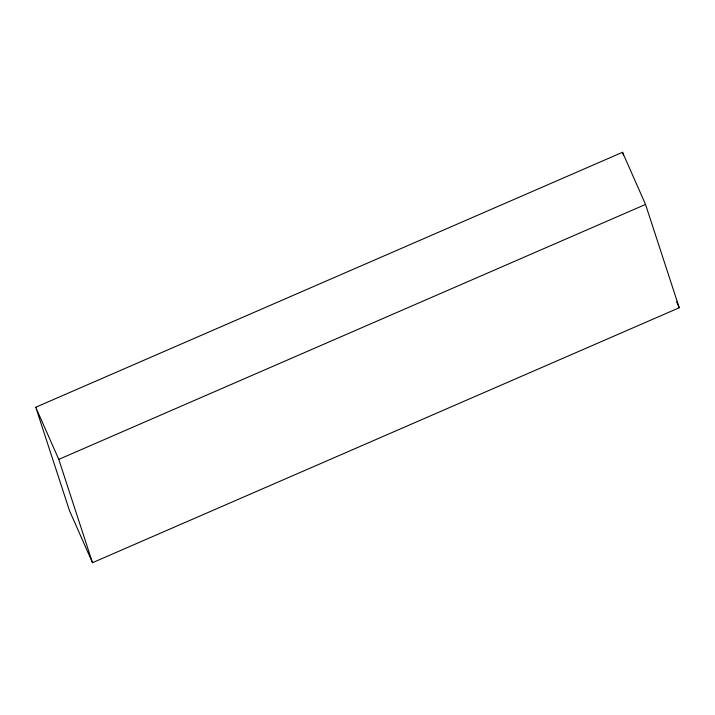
<?xml version="1.0" encoding="UTF-8"?>
<svg xmlns="http://www.w3.org/2000/svg" width="715" height="715" viewBox="0 0 715 715"><rect width="100%" height="100%" fill="white"/><g stroke="black" fill="none" stroke-linecap="round" stroke-linejoin="round"><path stroke-width="1.07" d="M35.75 407.246L622.515 152.295L645.538 204.427L679.25 307.754L92.485 562.705L69.462 510.573L35.75 407.246L58.773 459.379L92.485 562.705M58.773 459.379L645.538 204.427M676.596 301.739L679.25 307.754M622.515 152.295L623.552 155.459"/></g></svg>
